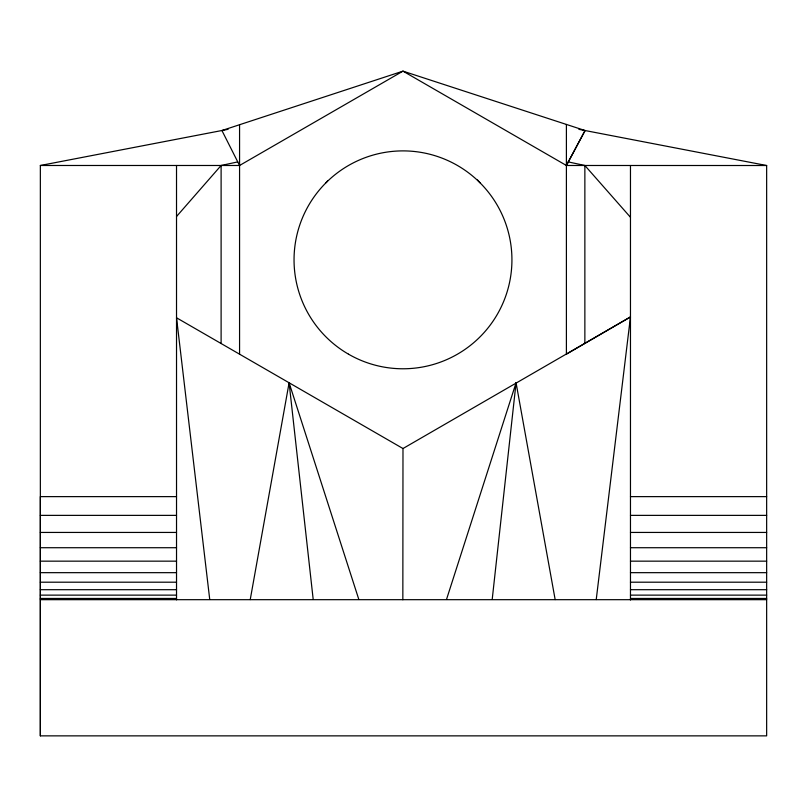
<?xml version="1.0" encoding="UTF-8"?>
<svg xmlns="http://www.w3.org/2000/svg" width="807" height="807" viewBox="0 0 807 807"><rect width="100%" height="100%" fill="white"/><g stroke="black" fill="none" stroke-linecap="round" stroke-linejoin="round"><path stroke-width="1.21" d="M578.901 129.342L766.65 165.516L766.65 735.863L40.35 735.863L40.35 165.485L228.099 129.322M237.762 161.904L221.108 165.485L221.108 343.52M239.568 354.182L239.568 124.732M402.844 599.762L402.986 448.531L630.469 316.929L596.232 599.561M492.209 599.389L516.066 382.78L555.155 599.591M250.241 599.591L289.098 382.78L358.812 599.419M446.523 599.419L516.066 382.78M585.075 130.532L566.403 165.485L402.986 71.137L221.925 130.512L239.568 165.485L402.986 71.137L585.075 130.532L566.403 165.485L766.65 165.516M176.531 216.498L221.108 165.485M325.947 182.796L327.612 180.919M630.469 316.929L566.403 354.182L566.403 124.439M40.35 165.485L239.568 165.485M176.531 496.628L40.35 496.628L40.35 735.863M630.469 496.628L766.65 496.628M40.35 515.37L176.531 515.37M630.469 515.37L766.65 515.37M40.35 532.438L176.531 532.438M630.469 532.438L766.65 532.438M40.35 547.721L176.531 547.721M630.469 547.721L766.65 547.721M40.35 561.158L176.531 561.158M630.469 561.158L766.65 561.158M40.35 572.667L176.531 572.667M630.469 572.667L766.65 572.667M40.35 582.2L176.531 582.2M630.469 582.2L766.65 582.2M40.35 589.695L176.531 589.695M630.469 589.695L766.65 589.695M40.35 595.132L176.531 595.132M630.469 595.132L766.65 595.132M40.35 598.461L176.531 598.461M630.469 598.461L766.65 598.461M40.35 599.682L766.65 599.682M568.209 161.904L584.863 165.485L630.469 217.285M402.986 448.531L176.531 317.787L209.729 599.43M477.552 179.981L480.024 182.796M289.098 382.78L313.187 599.389M630.469 165.516L630.469 599.994M584.863 165.485L584.863 343.52M176.521 165.485L176.531 599.863M348.513 354.182A108.945 108.945 0 0 0 511.931 259.834A108.945 108.945 0 0 0 348.513 165.485A108.945 108.945 0 0 0 348.513 354.182"/></g></svg>
